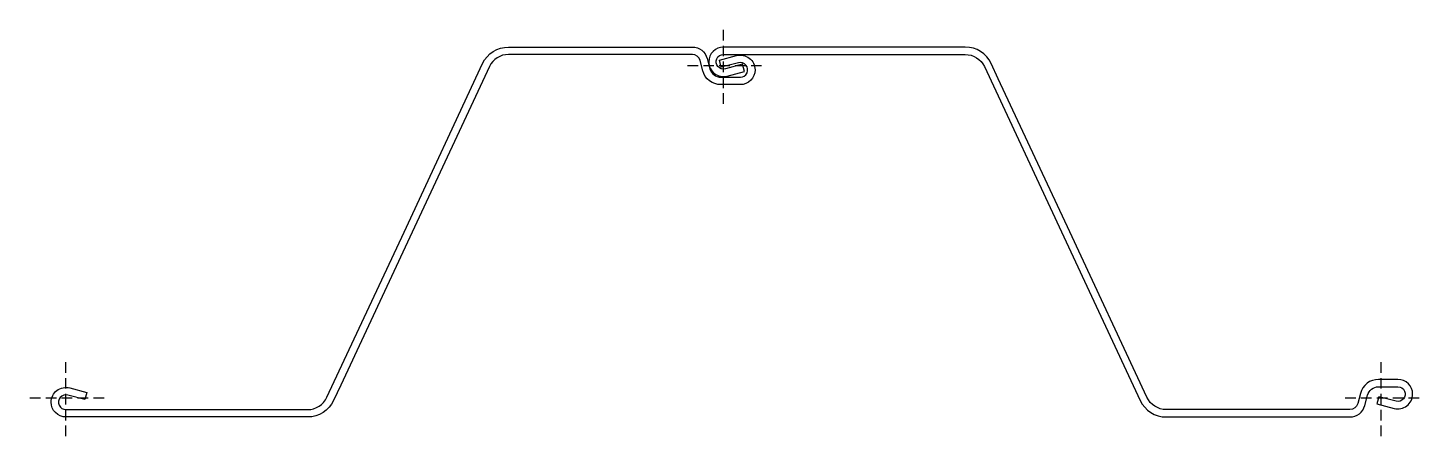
# Model space of a CAD drawing. Header units: millimetres. Extents: x -36 to 1278, y -36 to 350.
import ezdxf

# ---------------------------------------------------------------- set-up
doc = ezdxf.new("R2010")
doc.units = ezdxf.units.MM
doc.linetypes.add('DASHED', pattern=[0.75, 0.5, -0.25])
doc.layers.add('ref', color=251, linetype='Continuous', plot=False)

msp = doc.modelspace()

# ---------------------------------------------------------------- linework, layer by layer
for points in [[(399.9, 313.3), (327, 157), (259.5, 12.2), (252.8, -2.2, -0.291474), (228.3, -17.8), (0, -17.8, -0.414214), (-13.9, -3.8, -0.493145), (3.6, 9.7), (19.7, 5.4), (17.9, -1.4), (1.8, 2.9, 1.140281), (0, -10.8), (228.3, -10.8, 0.291474), (246.4, 0.8), (319.3, 157), (393.5, 316.2, -0.291474), (418, 331.8), (591.6, 331.8, -0.340671), (605.6, 321), (608.2, 311.3, 0.340671), (618.6, 303.3), (636.9, 303.3, 1.140281), (635.1, 317), (618.9, 312.7), (617.1, 319.4), (633.2, 323.7, -0.493145), (650.8, 310.3, -0.414214), (636.9, 296.3), (618.6, 296.3, -0.340671), (601.4, 309.5), (598.9, 319.2, 0.340671), (591.6, 324.8), (418, 324.8, 0.291474)], [(624.6, 304.4), (640.7, 308.7), (638.9, 315.5), (622.8, 311.1, -1.140281), (621, 324.8), (849.3, 324.8, -0.291474), (867.4, 313.3), (940.3, 157.1), (1014.5, -2.2, 0.291474), (1039, -17.8), (1212.6, -17.8, 0.340671), (1226.6, -6.9), (1229.2, 2.7, -0.340671), (1239.6, 10.7), (1257.9, 10.7, -1.140281), (1256.1, -2.9), (1239.9, 1.4), (1238.1, -5.4), (1254.2, -9.7, 0.493145), (1271.8, 3.8, 0.414214), (1257.9, 17.7), (1239.6, 17.7, 0.340671), (1222.4, 4.5), (1219.9, -5.2, -0.340671), (1212.6, -10.8), (1039, -10.8, -0.291474), (1020.9, 0.8), (948, 157.1), (880.5, 301.8), (873.8, 316.2, 0.291474), (849.3, 331.8), (621, 331.8, 0.414214), (607.1, 317.9, 0.493145)]]:
    msp.add_lwpolyline(points, format="xyb", close=True)
at = {"layer": 'ref', "linetype": 'DASHED', "ltscale": 20}
for p, q in [((621, 278.1), (621, 350)), ((657, 314.1), (585, 314.1)), ((0, -36), (0, 36)), ((1242, -36), (1242, 36)), ((36, 0), (-36, 0)), ((1278, 0), (1206, 0))]:
    msp.add_line(p, q, dxfattribs=at)

doc.saveas('drawing.dxf')
